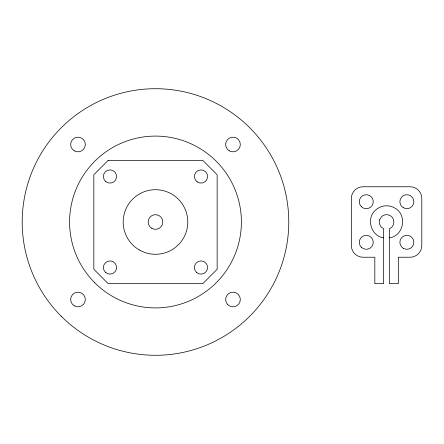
<?xml version="1.0" encoding="UTF-8"?>
<svg xmlns="http://www.w3.org/2000/svg" width="444" height="444" viewBox="0 0 444 444"><rect width="100%" height="100%" fill="white"/><g stroke="black" fill="none" stroke-linecap="round" stroke-linejoin="round"><path stroke-width="0.67" d="M389.505 237.867C403.657 236.058 407.509 215.079 395.055 208.175A16.223 16.223 0 0 0 375.408 210.223C365.884 218.565 370.995 236.241 383.633 237.823M379.531 219.908C378.521 223.31 380.28 227.35 383.633 228.66L383.633 283.661L374.825 283.661L374.825 257.231L363.075 257.231A11.744 11.744 0 0 1 351.332 245.488L351.332 198.512A11.744 11.744 0 0 1 363.075 186.769L410.056 186.769A11.744 11.744 0 0 1 421.8 198.512L421.8 245.488A11.744 11.744 0 0 1 410.056 257.231L398.312 257.231L398.312 283.661L389.505 283.661L389.505 228.671C394.827 226.673 395.338 218.52 390.409 215.745A7.343 7.343 0 0 0 381.518 216.672L379.531 219.908M108.214 160.34L93.828 174.731L93.828 269.269L108.214 283.661L202.758 283.661L217.144 269.269L217.144 174.731L202.758 160.34L108.214 160.34M361.322 206.638A6.987 6.987 0 0 0 373.016 203.507A6.987 6.987 0 0 0 364.457 194.949A6.987 6.987 0 0 0 361.322 206.638M403.374 207.748A6.987 6.987 0 0 0 413.858 201.698A6.987 6.987 0 0 0 403.374 195.643A6.987 6.987 0 0 0 403.374 207.748M361.322 247.241A6.987 6.987 0 0 0 373.016 244.111A6.987 6.987 0 0 0 364.457 235.553A6.987 6.987 0 0 0 361.322 247.241M403.374 248.357A6.987 6.987 0 0 0 413.858 242.302A6.987 6.987 0 0 0 403.374 236.252A6.987 6.987 0 0 0 403.374 248.357M197.203 181.896A6.605 6.605 0 0 0 207.581 177.073A6.605 6.605 0 0 0 198.213 170.502A6.605 6.605 0 0 0 197.203 181.896M105.728 181.546A6.605 6.605 0 0 0 116.483 177.644A6.605 6.605 0 0 0 107.726 170.28A6.605 6.605 0 0 0 105.728 181.546M196.575 272.422A6.605 6.605 0 0 0 207.459 268.881A6.605 6.605 0 0 0 198.956 261.227A6.605 6.605 0 0 0 196.575 272.422M105.328 272.2A6.605 6.605 0 0 0 116.367 269.192A6.605 6.605 0 0 0 108.242 261.139A6.605 6.605 0 0 0 105.328 272.2M139.338 249.972A32.295 32.295 0 0 0 187.784 222A32.295 32.295 0 0 0 139.338 194.028A32.295 32.295 0 0 0 139.338 249.972M151.82 228.355A7.343 7.343 0 0 0 162.826 222A7.343 7.343 0 0 0 151.82 215.645A7.343 7.343 0 0 0 151.82 228.355M74.32 150.86A7.343 7.343 0 0 0 85.331 144.505A7.343 7.343 0 0 0 74.32 138.145A7.343 7.343 0 0 0 74.32 150.86M229.315 150.86A7.343 7.343 0 0 0 240.326 144.505A7.343 7.343 0 0 0 229.315 138.145A7.343 7.343 0 0 0 229.315 150.86M227.794 304.684A7.343 7.343 0 0 0 240.076 301.398A7.343 7.343 0 0 0 231.085 292.407A7.343 7.343 0 0 0 227.794 304.684M74.32 305.855A7.343 7.343 0 0 0 85.331 299.495A7.343 7.343 0 0 0 74.32 293.14A7.343 7.343 0 0 0 74.32 305.855M61.239 316.25A133.289 133.289 0 0 0 284.232 256.499A133.289 133.289 0 0 0 120.99 93.251A133.289 133.289 0 0 0 61.239 316.25M94.744 282.745A85.903 85.903 0 0 0 238.467 244.233A85.903 85.903 0 0 0 133.256 139.022A85.903 85.903 0 0 0 94.744 282.745"/></g></svg>
